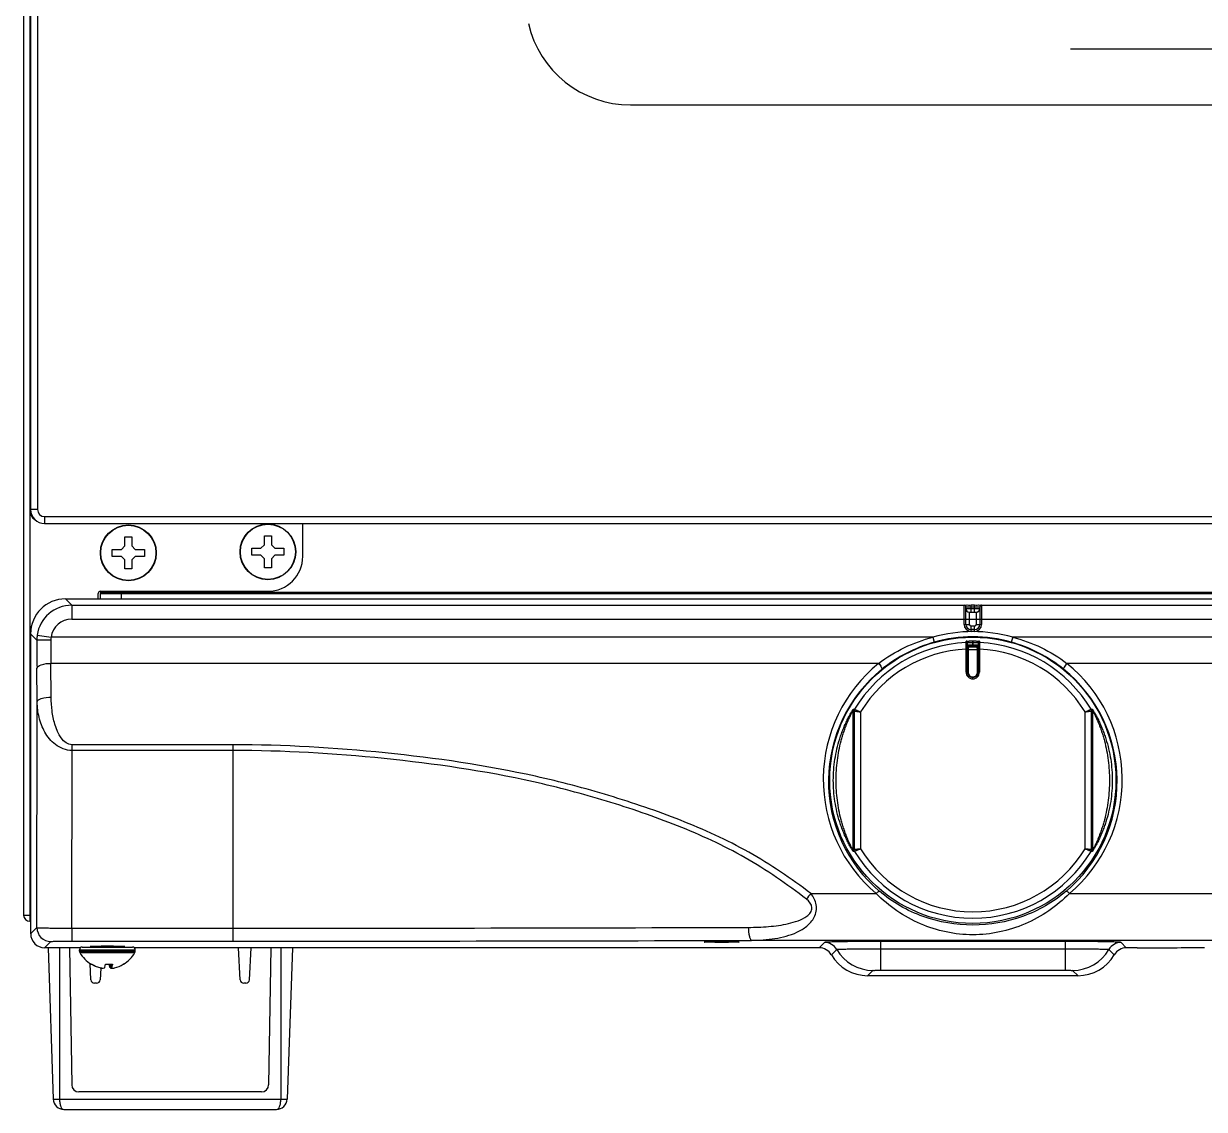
# Model space of a CAD drawing. Header units: millimetres. Extents: x 406 to 4339, y 342 to 2993.
# Drawn here: x 2695 to 2864.2, y 1546.8 to 1702.4 of the extents above; entities that cross this region are included whole.
import ezdxf

# ---------------------------------------------------------------- set-up
doc = ezdxf.new("R2010")
doc.units = ezdxf.units.MM
doc.header["$LTSCALE"] = 256.666667
doc.layers.get('0').update_dxf_attribs({"linetype": 'CONTINUOUS'})
for name, color, linetype in [('02___PRT_ALL_AXES', 7, 'CONTINUOUS'), ('ASSI', 7, 'CONTINUOUS'), ('GEOM', 7, 'CONTINUOUS')]:
    doc.layers.add(name, color=color, linetype=linetype)

msp = doc.modelspace()

# ---------------------------------------------------------------- linework, layer by layer
at = {"color": 7, "linetype": 'Continuous'}
for p, q in [((2694.98, 1974.87), (2694.98, 1574.67)), ((2695.98, 1972.77), (2695.98, 1632.77)), ((2781.93, 1690.77), (3208.02, 1690.77)), ((2696, 1632.25), (2696, 1632.48)), ((2697.98, 1630.77), (3291.98, 1630.77)), ((2734.98, 1626.07), (2734.98, 1630.77)), ((2708.98, 1627.07), (2709.48, 1627.57)), ((2709.48, 1627.57), (2709.48, 1628.87)), ((2709.48, 1628.87), (2710.48, 1628.87)), ((2710.48, 1628.87), (2710.48, 1627.57)), ((2710.48, 1627.57), (2710.98, 1627.07)), ((2728.98, 1627.22), (2729.48, 1627.72)), ((2729.48, 1627.72), (2729.48, 1629.02)), ((2729.48, 1629.02), (2730.48, 1629.02)), ((2730.48, 1629.02), (2730.48, 1627.72)), ((2730.48, 1627.72), (2730.98, 1627.22)), ((2707.68, 1626.07), (2707.68, 1627.07)), ((2707.68, 1627.07), (2708.98, 1627.07)), ((2708.98, 1626.07), (2707.68, 1626.07)), ((2709.48, 1625.57), (2708.98, 1626.07)), ((2710.98, 1626.07), (2710.48, 1625.57)), ((2710.98, 1627.07), (2712.28, 1627.07)), ((2712.28, 1626.07), (2710.98, 1626.07)), ((2712.28, 1627.07), (2712.28, 1626.07)), ((2727.68, 1626.22), (2727.68, 1627.22)), ((2727.68, 1627.22), (2728.98, 1627.22)), ((2728.98, 1626.22), (2727.68, 1626.22)), ((2729.48, 1625.72), (2728.98, 1626.22)), ((2730.98, 1626.22), (2730.48, 1625.72)), ((2730.98, 1627.22), (2732.28, 1627.22)), ((2732.28, 1626.22), (2730.98, 1626.22)), ((2732.28, 1627.22), (2732.28, 1626.22)), ((2709.48, 1624.27), (2709.48, 1625.57)), ((2710.48, 1624.27), (2709.48, 1624.27)), ((2710.48, 1625.57), (2710.48, 1624.27)), ((2729.48, 1624.42), (2729.48, 1625.72)), ((2730.48, 1624.42), (2729.48, 1624.42)), ((2730.48, 1625.72), (2730.48, 1624.42)), ((2705.68, 1619.97), (2705.68, 1620.77)), ((2705.98, 1621.07), (2705.98, 1620.77)), ((2705.98, 1621.07), (2729.98, 1621.07)), ((2705.98, 1619.97), (2705.98, 1620.77)), ((2705.98, 1620.77), (3283.98, 1620.77)), ((2700.97, 1619.97), (3288.98, 1619.97)), ((2695.98, 1614.97), (2695.98, 1571.97)), ((2830.23, 1609.43), (2830.23, 1613.71)), ((2831.73, 1613.71), (2831.73, 1609.45)), ((2830.23, 1609.33), (2830.23, 1609.45)), ((2830.29, 1609.15), (2830.23, 1609.33)), ((2830.38, 1608.99), (2830.29, 1609.15)), ((2830.51, 1608.86), (2830.38, 1608.99)), ((2831.57, 1609), (2831.44, 1608.87)), ((2831.67, 1609.16), (2831.57, 1609)), ((2831.72, 1609.34), (2831.67, 1609.16)), ((2831.73, 1609.45), (2831.72, 1609.34)), ((2830.68, 1608.77), (2830.51, 1608.86)), ((2830.85, 1608.72), (2830.68, 1608.77)), ((2830.97, 1608.71), (2830.85, 1608.72)), ((2830.99, 1608.71), (2830.97, 1608.71)), ((2831.1, 1608.72), (2830.99, 1608.71)), ((2831.28, 1608.77), (2831.1, 1608.72)), ((2831.44, 1608.87), (2831.28, 1608.77)), ((2694.98, 1574.67), (2695.88, 1574.67)), ((2695.88, 1574.67), (2695.98, 1574.67)), ((2695.88, 1574.57), (2695.88, 1573.77)), ((2695.88, 1574.57), (2695.98, 1574.57)), ((2695.88, 1573.77), (2695.98, 1573.77)), ((2698.47, 1569.97), (2699.23, 1548.27)), ((2701.53, 1569.97), (2701.87, 1550.31)), ((2726.01, 1565.4), (2725.77, 1569.97)), ((2727.32, 1565.4), (2727.56, 1569.97)), ((2730.42, 1569.97), (2730.08, 1550.31)), ((2733.48, 1569.97), (2732.72, 1548.27)), ((2704.63, 1565.4), (2704.51, 1567.71)), ((2705.93, 1567.08), (2705.93, 1567.11)), ((2706.03, 1567.07), (2705.94, 1565.4)), ((2707.37, 1567.08), (2707.37, 1567.6)), ((2707.57, 1567.08), (2707.57, 1567.62)), ((2705.44, 1564.92), (2705.13, 1564.92)), ((2726.82, 1564.92), (2726.51, 1564.92)), ((2729.07, 1549.33), (2702.88, 1549.33)), ((2700.74, 1546.81), (2731.21, 1546.81))]:
    msp.add_line(p, q, dxfattribs=at)
at = {"color": 9, "linetype": 'Continuous'}
for p, q in [((2695.88, 1974.77), (2695.88, 1574.67)), ((2696.98, 1972.77), (2696.98, 1632.77)), ((2696.98, 1632.77), (2695.98, 1632.77)), ((2697.98, 1631.77), (2697.98, 1630.77)), ((2697.98, 1631.77), (3291.98, 1631.77)), ((3283.98, 1620.87), (2705.98, 1620.87)), ((2708.98, 1619.97), (2708.98, 1620.77)), ((2701.87, 1619.07), (2700.97, 1619.97)), ((2701.87, 1619.07), (2701.87, 1617.07)), ((2696.87, 1614.07), (2695.98, 1614.97)), ((2696.92, 1614.77), (2698.9, 1614.49)), ((2830.02, 1613.71), (2830.02, 1613.91)), ((2830.02, 1612.79), (2830.02, 1613.71)), ((2830.02, 1609.46), (2830.02, 1612.79)), ((2830.33, 1613.24), (2830.33, 1613.04)), ((2830.33, 1613.04), (2830.33, 1612.66)), ((2830.33, 1612.66), (2830.33, 1609.42)), ((2830.97, 1613.26), (2830.97, 1613.95)), ((2830.97, 1613.75), (2830.99, 1613.75)), ((2830.99, 1613.36), (2830.97, 1613.36)), ((2830.99, 1613.26), (2830.97, 1613.26)), ((2830.99, 1613.95), (2830.99, 1613.36)), ((2830.99, 1613.36), (2830.99, 1613.26)), ((2831.62, 1613.04), (2831.62, 1613.24)), ((2831.63, 1612.66), (2831.62, 1613.04)), ((2831.63, 1609.42), (2831.63, 1612.66)), ((2831.93, 1613.91), (2831.93, 1613.71)), ((2831.93, 1613.71), (2831.93, 1612.79)), ((2831.93, 1612.79), (2831.93, 1609.46)), ((2698.92, 1605.89), (2698.89, 1610.73)), ((2696.92, 1605.2), (2696.89, 1610.05)), ((2830.97, 1608.71), (2830.97, 1608.78)), ((2830.97, 1608.78), (2830.99, 1608.78)), ((2830.97, 1608.52), (2830.97, 1608.71)), ((2830.99, 1608.71), (2830.99, 1608.78)), ((2830.99, 1608.52), (2830.99, 1608.71)), ((2696.88, 1572.87), (2696.92, 1605.2)), ((2813.8, 1603.93), (2813.8, 1584)), ((2813.8, 1603.93), (2813.96, 1603.89)), ((2813.87, 1604.19), (2814.03, 1604.14)), ((2847.92, 1604.14), (2848.08, 1604.19)), ((2847.99, 1603.89), (2848.15, 1603.93)), ((2848.15, 1603.93), (2848.15, 1584)), ((2701.91, 1598.25), (2701.91, 1599.07)), ((2724.98, 1599.07), (2701.91, 1599.07)), ((2724.98, 1570.92), (2724.98, 1599.07)), ((2701.88, 1572.78), (2701.91, 1598.25)), ((2724.98, 1598.25), (2701.91, 1598.25)), ((2813.96, 1584.05), (2813.8, 1584)), ((2814.03, 1583.79), (2813.87, 1583.75)), ((2848.08, 1583.75), (2847.92, 1583.79)), ((2848.15, 1584), (2847.99, 1584.05)), ((2695.98, 1571.97), (2696.88, 1572.87)), ((2701.88, 1572.78), (2701.88, 1570.92)), ((2701.88, 1572.78), (2724.98, 1572.78)), ((2697.97, 1569.97), (2698.88, 1570.87)), ((2701.88, 1570.92), (2724.98, 1570.92)), ((2799.29, 1571.04), (3190.66, 1571.04)), ((2700.13, 1569.97), (2700.13, 1548.27)), ((2731.82, 1569.97), (2731.82, 1548.27)), ((2699.23, 1548.27), (2732.72, 1548.27))]:
    msp.add_line(p, q, dxfattribs=at)
at = {"color": 2, "linetype": 'Continuous'}
msp.add_line((2844.98, 1698.81), (3144.98, 1698.81), dxfattribs=at)
at = {"color": 7, "linetype": 'Continuous'}
for centre, radius, start, end in [((2781.93, 1705.77), 15, 192.8846, 270), ((2697.98, 1632.77), 2, 180, 270), ((2697, 1632.27), 1, 181, 241.8326), ((2729.98, 1626.07), 5, 270, 360), ((2705.98, 1620.77), 0.3, 90, 180), ((2695.88, 1574.67), 0.9, 180, 270), ((2695.88, 1574.67), 0.1, 180, 270), ((2704.69, 1567.64), 0.0391, 270.0076, 276.3508), ((2706.15, 1568.64), 1.58, 261.8472, 272.487), ((2706.31, 1569.45), 2.38, 263.3514, 267.9499), ((2706.3, 1569.44), 2.37, 267.9906, 276.654), ((2700.03, 1568.74), 6.77, 350.3434, 350.6036), ((2707.21, 1571.35), 3.75, 262.3622, 266.4096), ((2706.74, 1571.34), 3.74, 269.5363, 273.5881), ((2707.21, 1571.34), 3.74, 266.4119, 270.5426), ((2707.21, 1571.34), 3.74, 270.5472, 275.6148), ((2707.65, 1569.45), 2.39, 263.3541, 267.1302), ((2707.65, 1569.42), 2.35, 267.1383, 269.0482), ((2707.21, 1571.35), 3.75, 275.6139, 277.6372), ((2707.8, 1568.66), 1.59, 261.8544, 267.4463), ((2707.65, 1569.41), 2.35, 269.0502, 272.0381), ((2707.8, 1568.64), 1.58, 267.513, 278.1528), ((2706.83, 1571.66), 4.73, 300.8922, 301.6666), ((2709.26, 1567.64), 0.0391, 263.6492, 269.9924), ((2705.13, 1565.42), 0.503, 183, 270), ((2705.44, 1565.42), 0.503, 270, 357), ((2726.51, 1565.42), 0.503, 183, 270), ((2726.82, 1565.42), 0.503, 270, 357), ((2702.88, 1550.33), 1.01, 181, 270), ((2729.07, 1550.33), 1.01, 270, 359), ((2700.74, 1548.32), 1.51, 182, 270), ((2731.21, 1548.32), 1.51, 270, 358)]:
    msp.add_arc(centre, radius, start, end, dxfattribs=at)
at = {"color": 9, "linetype": 'Continuous'}
for centre, radius, start, end in [((2697.98, 1632.77), 1, 180, 270), ((2701.87, 1614.07), 5, 90.0062, 171.8976), ((2701.87, 1614.07), 3, 89.9971, 171.9048), ((2701.87, 1614.07), 4.99, 171.9022, 180.009), ((3385.66, 1614.38), 688.78, 180.02581, 180.36051), ((2701.02, 1614.14), 2.15, 170.4549, 180.0245), ((3191.9, 1614.4), 493.02, 180.0304, 180.4261), ((2830.98, 1593.97), 19.77, 92.7827, 149.0185), ((2830.98, 1593.97), 18.84, 92.892, 148.5983), ((2830.03, 1613.71), 0.2, 0.0047, 92.7584), ((2830.03, 1613.51), 0.2, 0.0047, 92.7863), ((2830.33, 1613.34), 0.1, 179.9861, 272.0807), ((2830.33, 1613.14), 0.1, 179.9861, 272.0807), ((2830.98, 1595.06), 17.99, 87.9406, 92.0594), ((2830.98, 1595.08), 17.59, 87.882, 92.118), ((2830.98, 1593.97), 19.98, 89.971, 90.029), ((2831.63, 1613.34), 0.1, 267.9193, 0.0139), ((2831.63, 1613.14), 0.1, 267.9193, 0.0139), ((2831.93, 1613.71), 0.2, 87.2416, 179.9953), ((2831.93, 1613.51), 0.2, 87.2137, 179.9944), ((2830.98, 1593.97), 19.77, 30.9815, 87.2173), ((2830.98, 1593.97), 18.84, 31.4017, 87.108), ((2830.96, 1609.46), 0.94, 180.068, 270.071), ((2830.96, 1609.42), 0.64, 180.037, 270.0364), ((2830.99, 1609.46), 0.94, 269.929, 359.932), ((2830.99, 1609.42), 0.64, 269.9636, 359.963), ((2830.98, 1593.97), 14.56, 89.9606, 90.0394), ((2830.98, 1593.97), 19.77, 210.9815, 329.0185), ((2830.98, 1593.97), 18.84, 211.4017, 328.5983), ((2814.63, 1571.88), 9.02, 139.3772, 145.9582), ((2698.88, 1572.87), 2, 180.0275, 269.9725), ((2726.45, 23717.69), 22144.91, 269.996192, 270.187222), ((2726.41, 24032.73), 22461.81, 269.99634, 270.185895)]:
    msp.add_arc(centre, radius, start, end, dxfattribs=at)
at = {"color": 7, "linetype": 'Continuous'}
for centre, major_axis, ratio, start_param, end_param in [((2700.98, 1614.97), (3.54, -3.54), 0.999695, 2.356347, 3.926839), ((2697.98, 1571.97), (1.41, 1.41), 0.999695, 2.356347, 3.926839), ((2854.52, 1570.23), (15, 0), 0.017455, -1.570796, -0.872665)]:
    msp.add_ellipse(centre, major_axis=major_axis, ratio=ratio, start_param=start_param, end_param=end_param, dxfattribs=at)
at = {"color": 9, "linetype": 'Continuous'}
for points, knots in [([(2696.04, 1632.25), (2696.03, 1632.25), (2696.02, 1632.25), (2696, 1632.25), (2696, 1632.25)], [0, 0, 0, 0, 0.746542, 1, 1, 1, 1]), ([(2696.87, 1614.07), (2696.88, 1614.08), (2696.95, 1614.08), (2697.05, 1614.1), (2697.24, 1614.11), (2697.6, 1614.12), (2698.15, 1614.13), (2698.62, 1614.13), (2698.87, 1614.13)], [0, 0, 0, 0, 0.023011, 0.082129, 0.175589, 0.299993, 0.621816, 1, 1, 1, 1]), ([(2830.02, 1613.91), (2830.02, 1613.91), (2830.02, 1613.91), (2830.04, 1613.92), (2830.06, 1613.92), (2830.11, 1613.92), (2830.19, 1613.93), (2830.3, 1613.93), (2830.45, 1613.94), (2830.67, 1613.95), (2830.84, 1613.95), (2830.97, 1613.95)], [0, 0, 0, 0, 0.005227, 0.019934, 0.044116, 0.077542, 0.170666, 0.29552, 0.447117, 0.619537, 1, 1, 1, 1]), ([(2830.02, 1612.79), (2830.05, 1612.79), (2830.1, 1612.79), (2830.16, 1612.79), (2830.2, 1612.78), (2830.23, 1612.78), (2830.23, 1612.77)], [0, 0, 0, 0, 0.379695, 0.702264, 0.919027, 1, 1, 1, 1]), ([(2830.23, 1613.71), (2830.23, 1613.72), (2830.25, 1613.71), (2830.29, 1613.72), (2830.36, 1613.72), (2830.45, 1613.73), (2830.56, 1613.74), (2830.73, 1613.74), (2830.87, 1613.75), (2830.97, 1613.75)], [0, 0, 0, 0, 0.019711, 0.076883, 0.169451, 0.293852, 0.445302, 0.61799, 1, 1, 1, 1]), ([(2830.97, 1613.36), (2830.87, 1613.36), (2830.73, 1613.36), (2830.56, 1613.36), (2830.45, 1613.35), (2830.36, 1613.35), (2830.29, 1613.35), (2830.25, 1613.34), (2830.23, 1613.34), (2830.23, 1613.34)], [0, 0, 0, 0, 0.382242, 0.555005, 0.706485, 0.83086, 0.923344, 0.980401, 1, 1, 1, 1]), ([(2830.23, 1612.66), (2830.23, 1612.66), (2830.24, 1612.66), (2830.26, 1612.66), (2830.29, 1612.66), (2830.31, 1612.66), (2830.33, 1612.66)], [0, 0, 0, 0, 0.07845, 0.29488, 0.619028, 1, 1, 1, 1]), ([(2830.97, 1613.26), (2830.88, 1613.26), (2830.77, 1613.26), (2830.62, 1613.25), (2830.52, 1613.25), (2830.44, 1613.25), (2830.38, 1613.25), (2830.35, 1613.24), (2830.33, 1613.24), (2830.33, 1613.24)], [0, 0, 0, 0, 0.383109, 0.556017, 0.707406, 0.831516, 0.923677, 0.980483, 1, 1, 1, 1]), ([(2830.99, 1613.95), (2831.11, 1613.95), (2831.28, 1613.95), (2831.5, 1613.94), (2831.65, 1613.93), (2831.76, 1613.93), (2831.84, 1613.92), (2831.89, 1613.92), (2831.91, 1613.92), (2831.93, 1613.91), (2831.93, 1613.91), (2831.93, 1613.91)], [0, 0, 0, 0, 0.38046, 0.55288, 0.704478, 0.829333, 0.922458, 0.955884, 0.980066, 0.994773, 1, 1, 1, 1]), ([(2830.99, 1613.75), (2831.08, 1613.75), (2831.22, 1613.74), (2831.39, 1613.74), (2831.5, 1613.73), (2831.59, 1613.72), (2831.66, 1613.72), (2831.7, 1613.71), (2831.73, 1613.72), (2831.73, 1613.71)], [0, 0, 0, 0, 0.382008, 0.554695, 0.706146, 0.830548, 0.923116, 0.980289, 1, 1, 1, 1]), ([(2831.73, 1613.34), (2831.73, 1613.34), (2831.7, 1613.34), (2831.66, 1613.35), (2831.59, 1613.35), (2831.5, 1613.35), (2831.39, 1613.36), (2831.22, 1613.36), (2831.08, 1613.36), (2830.99, 1613.36)], [0, 0, 0, 0, 0.019598, 0.076653, 0.169133, 0.293505, 0.444985, 0.617752, 1, 1, 1, 1]), ([(2831.62, 1613.24), (2831.62, 1613.24), (2831.6, 1613.24), (2831.57, 1613.25), (2831.51, 1613.25), (2831.43, 1613.25), (2831.33, 1613.25), (2831.18, 1613.26), (2831.07, 1613.26), (2830.99, 1613.26)], [0, 0, 0, 0, 0.019516, 0.076319, 0.168477, 0.292584, 0.443973, 0.616885, 1, 1, 1, 1]), ([(2831.73, 1612.66), (2831.73, 1612.66), (2831.71, 1612.66), (2831.69, 1612.66), (2831.66, 1612.66), (2831.64, 1612.66), (2831.63, 1612.66)], [0, 0, 0, 0, 0.07845, 0.29488, 0.619028, 1, 1, 1, 1]), ([(2831.93, 1612.79), (2831.9, 1612.79), (2831.85, 1612.79), (2831.79, 1612.79), (2831.76, 1612.78), (2831.73, 1612.78), (2831.73, 1612.77)], [0, 0, 0, 0, 0.379699, 0.70227, 0.919032, 1, 1, 1, 1]), ([(2696.89, 1610.05), (2696.9, 1610.3), (2697.77, 1610.68), (2698.41, 1610.73), (2698.89, 1610.73)], [0, 0, 0, 0, 0.350861, 1, 1, 1, 1]), ([(2830.02, 1609.46), (2830.05, 1609.46), (2830.1, 1609.46), (2830.16, 1609.46), (2830.19, 1609.45), (2830.23, 1609.45), (2830.23, 1609.45)], [0, 0, 0, 0, 0.380286, 0.70329, 0.920098, 1, 1, 1, 1]), ([(2830.23, 1609.43), (2830.23, 1609.42), (2830.27, 1609.43), (2830.3, 1609.42), (2830.33, 1609.42)], [0, 0, 0, 0, 0.31488, 1, 1, 1, 1]), ([(2831.72, 1609.43), (2831.72, 1609.42), (2831.68, 1609.43), (2831.65, 1609.42), (2831.63, 1609.42)], [0, 0, 0, 0, 0.3138, 1, 1, 1, 1]), ([(2831.93, 1609.46), (2831.9, 1609.46), (2831.85, 1609.46), (2831.79, 1609.46), (2831.76, 1609.45), (2831.73, 1609.45), (2831.73, 1609.45)], [0, 0, 0, 0, 0.380286, 0.70329, 0.920098, 1, 1, 1, 1]), ([(2696.92, 1605.2), (2696.93, 1605.46), (2697.8, 1605.84), (2698.44, 1605.89), (2698.92, 1605.89)], [0, 0, 0, 0, 0.350861, 1, 1, 1, 1]), ([(2701.91, 1599.07), (2700.64, 1599.07), (2699.48, 1601.51), (2699.02, 1603.89), (2698.92, 1605.23), (2698.92, 1605.89)], [0, 0, 0, 0, 0.491439, 0.745965, 1, 1, 1, 1]), ([(2701.91, 1598.25), (2701.07, 1598.25), (2699.43, 1598.9), (2697.92, 1600.81), (2697.11, 1602.97), (2696.93, 1604.46), (2696.92, 1605.2)], [0, 0, 0, 0, 0.269438, 0.521123, 0.76254, 1, 1, 1, 1]), ([(2810.99, 1593.97), (2810.99, 1594.47), (2811.03, 1595.48), (2811.2, 1596.99), (2811.49, 1598.47), (2811.82, 1599.68), (2812.14, 1600.63), (2812.4, 1601.32), (2812.68, 1601.98), (2812.93, 1602.51), (2813.13, 1602.91), (2813.28, 1603.19), (2813.42, 1603.45), (2813.55, 1603.69), (2813.65, 1603.86), (2813.73, 1603.98), (2813.77, 1604.05), (2813.81, 1604.1), (2813.84, 1604.15), (2813.86, 1604.17), (2813.86, 1604.19), (2813.87, 1604.19)], [0, 0, 0, 0, 0.1408, 0.281562, 0.422136, 0.562069, 0.631464, 0.700078, 0.767346, 0.832266, 0.863325, 0.893001, 0.920807, 0.94605, 0.967803, 0.977012, 0.984887, 0.991261, 0.99598, 0.99891, 1, 1, 1, 1]), ([(2811.39, 1593.97), (2811.39, 1594.44), (2811.42, 1595.4), (2811.56, 1596.83), (2811.78, 1598.24), (2812.05, 1599.4), (2812.3, 1600.31), (2812.52, 1600.98), (2812.75, 1601.63), (2812.95, 1602.16), (2813.12, 1602.56), (2813.25, 1602.85), (2813.38, 1603.12), (2813.5, 1603.37), (2813.59, 1603.56), (2813.66, 1603.69), (2813.7, 1603.77), (2813.74, 1603.83), (2813.77, 1603.89), (2813.79, 1603.91), (2813.79, 1603.93), (2813.8, 1603.93)], [0, 0, 0, 0, 0.138429, 0.276832, 0.415104, 0.552934, 0.621452, 0.689421, 0.756429, 0.82172, 0.853309, 0.88383, 0.912841, 0.939689, 0.963404, 0.973664, 0.982572, 0.989884, 0.995358, 0.998769, 1, 1, 1, 1]), ([(2813.96, 1603.89), (2813.96, 1603.89), (2813.99, 1603.89), (2814.04, 1603.89), (2814.13, 1603.88), (2814.25, 1603.87), (2814.38, 1603.85), (2814.6, 1603.82), (2814.77, 1603.8), (2814.89, 1603.79)], [0, 0, 0, 0, 0.024017, 0.083498, 0.176621, 0.300111, 0.449647, 0.620019, 1, 1, 1, 1]), ([(2814.03, 1604.14), (2814.03, 1604.14), (2814.06, 1604.13), (2814.11, 1604.11), (2814.19, 1604.08), (2814.29, 1604.04), (2814.42, 1603.98), (2814.62, 1603.9), (2814.78, 1603.83), (2814.89, 1603.79)], [0, 0, 0, 0, 0.02245, 0.081081, 0.173779, 0.297211, 0.447024, 0.61799, 1, 1, 1, 1]), ([(2847.06, 1603.79), (2847.17, 1603.83), (2847.33, 1603.9), (2847.53, 1603.98), (2847.66, 1604.04), (2847.76, 1604.08), (2847.84, 1604.11), (2847.89, 1604.13), (2847.92, 1604.14), (2847.92, 1604.14)], [0, 0, 0, 0, 0.38201, 0.552976, 0.702789, 0.826221, 0.918919, 0.97755, 1, 1, 1, 1]), ([(2847.06, 1603.79), (2847.18, 1603.8), (2847.35, 1603.82), (2847.57, 1603.85), (2847.71, 1603.87), (2847.82, 1603.88), (2847.91, 1603.89), (2847.96, 1603.89), (2847.99, 1603.89), (2847.99, 1603.89)], [0, 0, 0, 0, 0.379981, 0.550353, 0.699889, 0.823379, 0.916502, 0.975983, 1, 1, 1, 1]), ([(2848.08, 1604.19), (2848.09, 1604.19), (2848.09, 1604.17), (2848.11, 1604.15), (2848.14, 1604.1), (2848.18, 1604.05), (2848.22, 1603.98), (2848.3, 1603.86), (2848.4, 1603.69), (2848.53, 1603.45), (2848.67, 1603.19), (2848.82, 1602.91), (2849.02, 1602.51), (2849.27, 1601.98), (2849.55, 1601.32), (2849.81, 1600.63), (2850.13, 1599.68), (2850.46, 1598.47), (2850.75, 1596.99), (2850.92, 1595.48), (2850.96, 1594.47), (2850.96, 1593.97)], [0, 0, 0, 0, 0.001091, 0.00402, 0.00874, 0.015115, 0.022991, 0.0322, 0.053955, 0.0792, 0.107007, 0.136684, 0.167745, 0.232667, 0.299935, 0.368548, 0.437942, 0.577873, 0.718444, 0.859203, 1, 1, 1, 1]), ([(2848.15, 1603.93), (2848.16, 1603.93), (2848.16, 1603.91), (2848.18, 1603.89), (2848.21, 1603.83), (2848.25, 1603.77), (2848.29, 1603.69), (2848.36, 1603.56), (2848.45, 1603.37), (2848.57, 1603.12), (2848.7, 1602.85), (2848.83, 1602.56), (2849, 1602.16), (2849.2, 1601.63), (2849.43, 1600.98), (2849.65, 1600.31), (2849.9, 1599.4), (2850.17, 1598.24), (2850.39, 1596.83), (2850.53, 1595.4), (2850.56, 1594.44), (2850.56, 1593.97)], [0, 0, 0, 0, 0.001231, 0.004642, 0.010118, 0.017431, 0.026339, 0.036601, 0.060317, 0.087166, 0.116181, 0.1467, 0.17829, 0.243582, 0.31059, 0.378559, 0.447076, 0.584904, 0.723173, 0.861573, 1, 1, 1, 1]), ([(2807.78, 1577.75), (2804.94, 1579.9), (2799, 1583.96), (2789.13, 1588.41), (2778.87, 1591.91), (2764.83, 1595.61), (2746.8, 1598.21), (2732.25, 1599.07), (2724.98, 1599.07)], [0, 0, 0, 0, 0.123232, 0.247477, 0.372358, 0.497579, 0.748601, 1, 1, 1, 1]), ([(2807.16, 1576.93), (2804.35, 1579.09), (2798.48, 1583.17), (2788.7, 1587.63), (2778.5, 1591.12), (2764.56, 1594.81), (2746.65, 1597.39), (2732.2, 1598.25), (2724.98, 1598.25)], [0, 0, 0, 0, 0.123268, 0.247521, 0.3724, 0.497615, 0.74862, 1, 1, 1, 1]), ([(2813.87, 1583.75), (2813.86, 1583.75), (2813.86, 1583.76), (2813.84, 1583.78), (2813.81, 1583.83), (2813.77, 1583.88), (2813.73, 1583.96), (2813.65, 1584.07), (2813.55, 1584.25), (2813.42, 1584.48), (2813.28, 1584.74), (2813.13, 1585.02), (2812.93, 1585.42), (2812.68, 1585.95), (2812.4, 1586.62), (2812.14, 1587.31), (2811.82, 1588.25), (2811.49, 1589.46), (2811.2, 1590.95), (2811.03, 1592.45), (2810.99, 1593.46), (2810.99, 1593.97)], [0, 0, 0, 0, 0.001091, 0.00402, 0.00874, 0.015115, 0.022991, 0.0322, 0.053955, 0.0792, 0.107007, 0.136684, 0.167745, 0.232667, 0.299935, 0.368548, 0.437942, 0.577873, 0.718444, 0.859203, 1, 1, 1, 1]), ([(2813.8, 1584), (2813.79, 1584), (2813.79, 1584.02), (2813.77, 1584.05), (2813.74, 1584.1), (2813.7, 1584.16), (2813.66, 1584.24), (2813.59, 1584.38), (2813.5, 1584.56), (2813.38, 1584.81), (2813.25, 1585.08), (2813.12, 1585.37), (2812.95, 1585.77), (2812.75, 1586.3), (2812.52, 1586.95), (2812.3, 1587.62), (2812.05, 1588.53), (2811.78, 1589.69), (2811.56, 1591.11), (2811.42, 1592.53), (2811.39, 1593.49), (2811.39, 1593.97)], [0, 0, 0, 0, 0.001231, 0.004642, 0.010118, 0.017431, 0.026339, 0.036601, 0.060317, 0.087166, 0.116181, 0.1467, 0.17829, 0.243582, 0.31059, 0.378559, 0.447076, 0.584904, 0.723173, 0.861573, 1, 1, 1, 1]), ([(2850.96, 1593.97), (2850.96, 1593.46), (2850.92, 1592.45), (2850.75, 1590.95), (2850.46, 1589.46), (2850.13, 1588.25), (2849.81, 1587.31), (2849.55, 1586.62), (2849.27, 1585.95), (2849.02, 1585.42), (2848.82, 1585.02), (2848.67, 1584.74), (2848.53, 1584.48), (2848.4, 1584.25), (2848.3, 1584.07), (2848.22, 1583.96), (2848.18, 1583.88), (2848.14, 1583.83), (2848.11, 1583.78), (2848.09, 1583.76), (2848.09, 1583.75), (2848.08, 1583.75)], [0, 0, 0, 0, 0.1408, 0.281562, 0.422136, 0.562069, 0.631464, 0.700078, 0.767346, 0.832266, 0.863325, 0.893001, 0.920807, 0.94605, 0.967803, 0.977012, 0.984887, 0.991261, 0.99598, 0.99891, 1, 1, 1, 1]), ([(2850.56, 1593.97), (2850.56, 1593.49), (2850.53, 1592.53), (2850.39, 1591.11), (2850.17, 1589.69), (2849.9, 1588.53), (2849.65, 1587.62), (2849.43, 1586.95), (2849.2, 1586.3), (2849, 1585.77), (2848.83, 1585.37), (2848.7, 1585.08), (2848.57, 1584.81), (2848.45, 1584.56), (2848.36, 1584.38), (2848.29, 1584.24), (2848.25, 1584.16), (2848.21, 1584.1), (2848.18, 1584.05), (2848.16, 1584.02), (2848.16, 1584), (2848.15, 1584)], [0, 0, 0, 0, 0.138429, 0.276832, 0.415104, 0.552934, 0.621452, 0.689421, 0.756429, 0.82172, 0.853309, 0.88383, 0.912841, 0.939689, 0.963404, 0.973664, 0.982572, 0.989884, 0.995358, 0.998769, 1, 1, 1, 1]), ([(2814.89, 1584.15), (2814.77, 1584.13), (2814.6, 1584.11), (2814.38, 1584.08), (2814.25, 1584.07), (2814.13, 1584.06), (2814.04, 1584.05), (2813.99, 1584.05), (2813.96, 1584.04), (2813.96, 1584.05)], [0, 0, 0, 0, 0.379981, 0.550353, 0.699889, 0.823379, 0.916502, 0.975983, 1, 1, 1, 1]), ([(2814.89, 1584.15), (2814.78, 1584.1), (2814.62, 1584.03), (2814.42, 1583.95), (2814.29, 1583.89), (2814.19, 1583.85), (2814.11, 1583.82), (2814.06, 1583.8), (2814.03, 1583.79), (2814.03, 1583.79)], [0, 0, 0, 0, 0.38201, 0.552976, 0.702789, 0.826221, 0.918919, 0.97755, 1, 1, 1, 1]), ([(2847.92, 1583.79), (2847.92, 1583.79), (2847.89, 1583.8), (2847.84, 1583.82), (2847.76, 1583.85), (2847.66, 1583.89), (2847.53, 1583.95), (2847.33, 1584.03), (2847.17, 1584.1), (2847.06, 1584.15)], [0, 0, 0, 0, 0.02245, 0.081081, 0.173779, 0.297211, 0.447024, 0.61799, 1, 1, 1, 1]), ([(2847.99, 1584.05), (2847.99, 1584.04), (2847.96, 1584.05), (2847.91, 1584.05), (2847.82, 1584.06), (2847.71, 1584.07), (2847.57, 1584.08), (2847.35, 1584.11), (2847.18, 1584.13), (2847.06, 1584.15)], [0, 0, 0, 0, 0.024017, 0.083498, 0.176621, 0.300111, 0.449647, 0.620019, 1, 1, 1, 1]), ([(2798.81, 1572.9), (2799.78, 1572.9), (2801.23, 1572.95), (2803.15, 1573.16), (2804.56, 1573.42), (2805.94, 1573.81), (2807.04, 1574.33), (2807.76, 1574.97), (2808.12, 1575.96), (2807.54, 1576.63), (2807.16, 1576.93)], [0, 0, 0, 0, 0.251806, 0.376843, 0.501303, 0.625263, 0.748958, 0.811417, 0.874756, 1, 1, 1, 1]), ([(2799.29, 1571.04), (2800.4, 1571.05), (2802.61, 1571.19), (2805.33, 1571.88), (2807.24, 1573.01), (2808.42, 1574.31), (2808.74, 1576.16), (2808.16, 1577.28), (2807.78, 1577.75)], [0, 0, 0, 0, 0.247643, 0.489915, 0.611417, 0.736275, 0.867758, 1, 1, 1, 1]), ([(2696.88, 1572.87), (2696.9, 1572.84), (2697.06, 1572.87), (2697.33, 1572.82), (2697.8, 1572.82), (2698.41, 1572.81), (2699.16, 1572.8), (2700.33, 1572.79), (2701.25, 1572.78), (2701.88, 1572.78)], [0, 0, 0, 0, 0.022378, 0.081288, 0.174663, 0.29904, 0.449789, 0.621236, 1, 1, 1, 1]), ([(2798.81, 1572.9), (2798.82, 1572.46), (2798.88, 1571.86), (2799.05, 1571.25), (2799.21, 1571.04), (2799.29, 1571.04)], [0, 0, 0, 0, 0.668047, 0.884347, 1, 1, 1, 1]), ([(2698.88, 1570.87), (2698.89, 1570.89), (2698.99, 1570.87), (2699.15, 1570.9), (2699.43, 1570.9), (2699.97, 1570.91), (2700.8, 1570.92), (2701.5, 1570.92), (2701.88, 1570.92)], [0, 0, 0, 0, 0.022341, 0.081144, 0.174374, 0.298632, 0.620858, 1, 1, 1, 1]), ([(2700.13, 1548.27), (2700.13, 1548.07), (2700.15, 1547.71), (2700.26, 1547.25), (2700.44, 1546.91), (2700.65, 1546.81), (2700.74, 1546.81)], [0, 0, 0, 0, 0.343638, 0.632384, 0.843751, 1, 1, 1, 1]), ([(2731.21, 1546.81), (2731.3, 1546.81), (2731.51, 1546.91), (2731.69, 1547.25), (2731.8, 1547.71), (2731.82, 1548.07), (2731.82, 1548.27)], [0, 0, 0, 0, 0.156249, 0.367616, 0.656362, 1, 1, 1, 1])]:
    msp.add_open_spline(points, degree=3, knots=knots, dxfattribs=at)
for points in [[(2813.87, 1604.19), (2813.82, 1604.11), (2813.8, 1604.02), (2813.8, 1603.93)], [(2814.03, 1604.14), (2813.98, 1604.07), (2813.96, 1603.97), (2813.96, 1603.89)], [(2814.03, 1604.14), (2813.98, 1604.07), (2813.96, 1603.97), (2813.96, 1603.89)], [(2813.96, 1603.89), (2813.96, 1600.58), (2813.96, 1597.27), (2813.96, 1593.97)], [(2847.92, 1604.14), (2847.97, 1604.07), (2847.99, 1603.97), (2847.99, 1603.89)], [(2847.92, 1604.14), (2847.97, 1604.07), (2847.99, 1603.97), (2847.99, 1603.89)], [(2847.99, 1593.97), (2847.99, 1597.27), (2847.99, 1600.58), (2847.99, 1603.89)], [(2848.08, 1604.19), (2848.13, 1604.11), (2848.15, 1604.02), (2848.15, 1603.93)], [(2814.89, 1603.79), (2814.89, 1600.51), (2814.89, 1597.24), (2814.89, 1593.97)], [(2847.06, 1593.97), (2847.06, 1597.24), (2847.06, 1600.51), (2847.06, 1603.79)], [(2813.96, 1593.97), (2813.96, 1590.66), (2813.96, 1587.35), (2813.96, 1584.05)], [(2814.89, 1593.97), (2814.89, 1590.69), (2814.89, 1587.42), (2814.89, 1584.15)], [(2847.06, 1584.15), (2847.06, 1587.42), (2847.06, 1590.69), (2847.06, 1593.97)], [(2847.99, 1584.05), (2847.99, 1587.35), (2847.99, 1590.66), (2847.99, 1593.97)], [(2813.87, 1583.75), (2813.82, 1583.82), (2813.8, 1583.92), (2813.8, 1584)], [(2814.03, 1583.79), (2813.98, 1583.87), (2813.96, 1583.96), (2813.96, 1584.05)], [(2814.03, 1583.79), (2813.98, 1583.87), (2813.96, 1583.96), (2813.96, 1584.05)], [(2847.92, 1583.79), (2847.97, 1583.87), (2847.99, 1583.96), (2847.99, 1584.05)], [(2847.92, 1583.79), (2847.97, 1583.87), (2847.99, 1583.96), (2847.99, 1584.05)], [(2848.08, 1583.75), (2848.13, 1583.82), (2848.15, 1583.92), (2848.15, 1584)]]:
    msp.add_open_spline(points, degree=3, dxfattribs=at)
at = {"color": 7, "linetype": 'Continuous'}
for points in [[(2704.66, 1567.61), (2704.67, 1567.6), (2704.68, 1567.6), (2704.69, 1567.6)], [(2705.93, 1567.08), (2705.5, 1567.19), (2705.07, 1567.37), (2704.69, 1567.6)], [(2704.74, 1567.63), (2705.14, 1567.39), (2705.58, 1567.2), (2706.03, 1567.08)], [(2708.02, 1567.08), (2708.45, 1567.19), (2708.88, 1567.37), (2709.26, 1567.6)], [(2709.29, 1567.61), (2709.28, 1567.6), (2709.27, 1567.6), (2709.26, 1567.6)], [(2709.31, 1567.63), (2709.31, 1567.62), (2709.3, 1567.61), (2709.29, 1567.61)]]:
    msp.add_open_spline(points, degree=3, dxfattribs=at)
for points, knots in [([(2704.69, 1567.6), (2704.7, 1567.6), (2704.72, 1567.61), (2704.73, 1567.63), (2704.74, 1567.63)], [0, 0, 0, 0, 0.692706, 1, 1, 1, 1]), ([(2706.58, 1567.08), (2706.59, 1567.11), (2706.65, 1567.28), (2706.68, 1567.46), (2706.71, 1567.6)], [0, 0, 0, 0, 0.189235, 1, 1, 1, 1]), ([(2707.37, 1567.08), (2707.36, 1567.11), (2707.3, 1567.28), (2707.27, 1567.46), (2707.24, 1567.6)], [0, 0, 0, 0, 0.189235, 1, 1, 1, 1]), ([(2707.71, 1567.63), (2707.7, 1567.58), (2707.66, 1567.39), (2707.62, 1567.2), (2707.57, 1567.08)], [0, 0, 0, 0, 0.311703, 1, 1, 1, 1])]:
    msp.add_open_spline(points, degree=3, knots=knots, dxfattribs=at)
at = {"layer": '02___PRT_ALL_AXES', "color": 7, "linetype": 'Continuous'}
msp.add_ellipse((2706.98, 1570.14), major_axis=(2.5, 0), ratio=0.017455, start_param=5.65629, end_param=10.051673, dxfattribs=at)
msp.add_ellipse((2794.98, 1570.79), major_axis=(2.5, 0), ratio=0.017455, dxfattribs=at)
at = {"layer": 'ASSI', "color": 7, "linetype": 'Continuous'}
for p, q in [((2703.38, 1570.08), (2710.57, 1570.08)), ((2702.98, 1569.48), (2702.98, 1569.68)), ((2710.98, 1569.48), (2710.98, 1569.68))]:
    msp.add_line(p, q, dxfattribs=at)
at = {"layer": 'ASSI', "color": 9, "linetype": 'Continuous'}
for p, q in [((2702.98, 1569.68), (2710.98, 1569.68)), ((2702.98, 1569.48), (2710.98, 1569.48)), ((2703.03, 1569.28), (2710.92, 1569.28))]:
    msp.add_line(p, q, dxfattribs=at)
at = {"layer": 'ASSI', "color": 7, "linetype": 'Continuous'}
for centre in [(2709.98, 1626.57), (2729.98, 1626.72)]:
    msp.add_circle(centre, 4, dxfattribs=at)
at = {"layer": 'ASSI', "color": 9, "linetype": 'Continuous'}
for centre in [(2709.98, 1626.57), (2729.98, 1626.72)]:
    msp.add_circle(centre, 3.95, dxfattribs=at)
at = {"layer": 'ASSI', "color": 7, "linetype": 'Continuous'}
for centre, radius, start, end in [((2703.38, 1569.68), 0.4, 90, 180), ((2710.58, 1569.68), 0.4, 0, 90), ((2703.38, 1569.48), 0.4, 180, 210.3012), ((2707.17, 1571.7), 4.8, 210.3012, 238.4394), ((2706.78, 1571.7), 4.8, 301.5606, 329.6988), ((2710.58, 1569.48), 0.4, 329.6988, 360)]:
    msp.add_arc(centre, radius, start, end, dxfattribs=at)
at = {"layer": 'GEOM', "color": 9, "linetype": 'Continuous'}
for p, q in [((2829.73, 1616.32), (2829.73, 1619.08)), ((2830.73, 1618.09), (2830.73, 1619.1)), ((2830.73, 1619.1), (2831.23, 1619.1)), ((2831.23, 1618.09), (2831.23, 1619.1)), ((2832.23, 1619.08), (2832.23, 1616.32)), ((2701.87, 1619.07), (2829.73, 1619.07)), ((2830.48, 1616.32), (2830.48, 1618.08)), ((2830.48, 1618.07), (2831.48, 1618.07)), ((2830.73, 1618.85), (2831.23, 1618.85)), ((2830.73, 1618.59), (2831.23, 1618.59)), ((2831.48, 1618.08), (2831.48, 1616.32)), ((2832.23, 1619.07), (2924.73, 1619.07)), ((2701.87, 1617.07), (3288.08, 1617.07)), ((2829.73, 1616.32), (2830.48, 1616.32)), ((2830.73, 1615.32), (2830.73, 1616.07)), ((2831.23, 1616.07), (2830.73, 1616.07)), ((2831.23, 1615.32), (2831.23, 1616.07)), ((2831.48, 1616.32), (2832.23, 1616.32)), ((2825.26, 1614.49), (2698.9, 1614.49)), ((2825.26, 1614.49), (2825.46, 1613.77)), ((2831.23, 1615.32), (2830.73, 1615.32)), ((2836.69, 1614.49), (2836.49, 1613.77)), ((2920.26, 1614.49), (2836.69, 1614.49)), ((2817.48, 1610.73), (2698.89, 1610.73)), ((2912.48, 1610.73), (2844.47, 1610.73)), ((2807.78, 1577.75), (2817.12, 1577.75)), ((2844.83, 1577.75), (2912.12, 1577.75)), ((2809.74, 1570.73), (2808.98, 1569.97)), ((2817.74, 1570.87), (2817.74, 1569.84)), ((2844.21, 1570.87), (2817.74, 1570.87)), ((2844.21, 1570.87), (2844.21, 1569.84)), ((2852.97, 1569.97), (2852.21, 1570.73)), ((2810.71, 1568.97), (2811.48, 1569.73)), ((2817.74, 1569.84), (2817.74, 1566.75)), ((2817.74, 1569.84), (2844.21, 1569.84)), ((2844.21, 1569.84), (2844.21, 1566.75)), ((2850.47, 1569.73), (2851.24, 1568.97)), ((2815.9, 1565.97), (2816.67, 1566.73)), ((2817.74, 1566.75), (2844.21, 1566.75)), ((2845.28, 1566.73), (2846.05, 1565.97))]:
    msp.add_line(p, q, dxfattribs=at)
at = {"layer": 'GEOM', "color": 7, "linetype": 'Continuous'}
for p, q in [((2829.98, 1616.32), (2829.98, 1618.83)), ((2831.98, 1618.83), (2831.98, 1616.32)), ((2831.23, 1615.57), (2830.73, 1615.57)), ((2703.1, 1569.97), (2697.97, 1569.97)), ((2808.98, 1569.97), (2710.85, 1569.97)), ((2854.52, 1569.97), (2852.97, 1569.97)), ((2846.05, 1565.97), (2815.9, 1565.97))]:
    msp.add_line(p, q, dxfattribs=at)
at = {"layer": 'GEOM', "color": 9, "linetype": 'Continuous'}
msp.add_circle((2830.98, 1593.97), 20.51, dxfattribs=at)
at = {"layer": 'GEOM', "color": 7, "linetype": 'Continuous'}
for centre, radius, start, end in [((2830.47, 1618.58), 0.5, 179.9866, 270.0221), ((2831.48, 1618.58), 0.5, 269.9779, 0.0134), ((2830.73, 1616.32), 0.75, 180, 270), ((2831.23, 1616.32), 0.75, 270, 360), ((2704.78, 1570.68), 0.6, 270, 300.2579), ((2709.18, 1570.68), 0.6, 239.7421, 270)]:
    msp.add_arc(centre, radius, start, end, dxfattribs=at)
at = {"layer": 'GEOM', "color": 9, "linetype": 'Continuous'}
for centre, radius, start, end in [((2830.48, 1618.57), 0.5, 180.0044, 270.0044), ((2830.73, 1616.32), 1, 180, 270), ((2830.73, 1616.32), 0.25, 180, 270), ((2831.23, 1616.32), 1, 270, 360), ((2831.23, 1616.32), 0.25, 270, 360), ((2830.98, 1593.97), 21.31, 74.4355, 105.5645), ((2830.98, 1593.97), 20.56, 74.4355, 105.5645), ((2831.06, 1593.74), 20.79, 105.6161, 129.0456), ((2830.92, 1593.8), 20.73, 50.918, 74.4203), ((2830.98, 1594.09), 21.43, 129.0324, 229.6918), ((2830.97, 1594.09), 21.43, 310.3082, 50.9676), ((2830.98, 1593.83), 20.68, 129.024, 229.6833), ((2830.97, 1593.83), 20.68, 310.3167, 50.976), ((2809.74, 1568.73), 2, 29.9943, 89.9794), ((2852.21, 1568.73), 2, 90.0206, 150.0057), ((2816.67, 1572.73), 6, 209.995, 269.9791), ((2845.28, 1572.73), 6, 270.0203, 330.0055)]:
    msp.add_arc(centre, radius, start, end, dxfattribs=at)
at = {"layer": 'GEOM', "color": 7, "linetype": 'Continuous'}
for centre, major_axis, start_param, end_param in [((2808.97, 1567.97), (1.41, 1.41), -0.261952, 0.785246), ((2815.91, 1571.97), (4.24, 4.24), 2.879641, 3.926839), ((2846.04, 1571.97), (4.24, -4.24), -0.785246, 0.261952), ((2852.98, 1567.97), (1.41, -1.41), 2.356347, 3.403544)]:
    msp.add_ellipse(centre, major_axis=major_axis, ratio=0.999695, start_param=start_param, end_param=end_param, dxfattribs=at)
for points, knots in [([(2829.73, 1619.08), (2829.72, 1619.11), (2829.88, 1619.06), (2830.03, 1619.11), (2830.37, 1619.09), (2830.6, 1619.1), (2830.73, 1619.1)], [0, 0, 0, 0, 0.07628, 0.293026, 0.617459, 1, 1, 1, 1]), ([(2829.73, 1619.08), (2829.78, 1619.08), (2829.92, 1619.08), (2829.94, 1618.92), (2829.91, 1618.88)], [0, 0, 0, 0, 0.543091, 1, 1, 1, 1]), ([(2831.23, 1619.1), (2831.35, 1619.1), (2831.58, 1619.09), (2831.92, 1619.11), (2832.07, 1619.06), (2832.23, 1619.11), (2832.23, 1619.08)], [0, 0, 0, 0, 0.382541, 0.706974, 0.92372, 1, 1, 1, 1]), ([(2832.23, 1619.08), (2832.17, 1619.08), (2832.03, 1619.08), (2832.01, 1618.92), (2832.04, 1618.88)], [0, 0, 0, 0, 0.543091, 1, 1, 1, 1])]:
    msp.add_open_spline(points, degree=3, knots=knots, dxfattribs=at)
at = {"layer": 'GEOM', "color": 9, "linetype": 'Continuous'}
for points, knots in [([(2829.73, 1619.07), (2829.78, 1619.07), (2829.92, 1619.06), (2829.94, 1618.91), (2829.91, 1618.87)], [0, 0, 0, 0, 0.543091, 1, 1, 1, 1]), ([(2829.98, 1618.83), (2829.98, 1618.85), (2830.09, 1618.82), (2830.21, 1618.86), (2830.46, 1618.84), (2830.63, 1618.85), (2830.73, 1618.85)], [0, 0, 0, 0, 0.076455, 0.293169, 0.617536, 1, 1, 1, 1]), ([(2829.98, 1618.58), (2829.98, 1618.6), (2830.09, 1618.56), (2830.21, 1618.6), (2830.46, 1618.58), (2830.63, 1618.59), (2830.73, 1618.59)], [0, 0, 0, 0, 0.076279, 0.293703, 0.617617, 1, 1, 1, 1]), ([(2831.23, 1618.85), (2831.32, 1618.85), (2831.49, 1618.84), (2831.74, 1618.86), (2831.86, 1618.82), (2831.98, 1618.85), (2831.98, 1618.83)], [0, 0, 0, 0, 0.382465, 0.706831, 0.923546, 1, 1, 1, 1]), ([(2831.23, 1618.59), (2831.32, 1618.59), (2831.49, 1618.58), (2831.74, 1618.6), (2831.86, 1618.56), (2831.98, 1618.6), (2831.98, 1618.58)], [0, 0, 0, 0, 0.383625, 0.707289, 0.923852, 1, 1, 1, 1]), ([(2832.23, 1619.07), (2832.17, 1619.07), (2832.03, 1619.06), (2832.01, 1618.91), (2832.04, 1618.87)], [0, 0, 0, 0, 0.543091, 1, 1, 1, 1]), ([(2817.48, 1610.73), (2817.63, 1610.57), (2817.81, 1610.32), (2817.95, 1610.05), (2817.98, 1609.92), (2817.96, 1609.89)], [0, 0, 0, 0, 0.658682, 0.888039, 1, 1, 1, 1]), ([(2844.47, 1610.73), (2844.32, 1610.57), (2844.14, 1610.32), (2844, 1610.05), (2843.97, 1609.92), (2843.99, 1609.89)], [0, 0, 0, 0, 0.658682, 0.888039, 1, 1, 1, 1]), ([(2817.12, 1577.75), (2817.21, 1577.84), (2817.33, 1577.95), (2817.55, 1578.1), (2817.6, 1578.07)], [0, 0, 0, 0, 0.67954, 1, 1, 1, 1]), ([(2844.83, 1577.75), (2843.01, 1575.93), (2838.69, 1572.92), (2830.98, 1571.3), (2823.26, 1572.92), (2818.94, 1575.93), (2817.12, 1577.75)], [0, 0, 0, 0, 0.25138, 0.499992, 0.748618, 1, 1, 1, 1]), ([(2844.35, 1578.07), (2842.51, 1576.5), (2838.23, 1574.04), (2830.98, 1572.81), (2823.73, 1574.04), (2819.44, 1576.5), (2817.6, 1578.07)], [0, 0, 0, 0, 0.250817, 0.499994, 0.749181, 1, 1, 1, 1]), ([(2844.83, 1577.75), (2844.74, 1577.84), (2844.62, 1577.95), (2844.4, 1578.1), (2844.35, 1578.07)], [0, 0, 0, 0, 0.679539, 1, 1, 1, 1]), ([(2817.74, 1570.87), (2816.73, 1570.87), (2815.27, 1570.87), (2813.4, 1570.85), (2812.2, 1570.84), (2811.23, 1570.81), (2810.47, 1570.81), (2810.04, 1570.74), (2809.79, 1570.78), (2809.74, 1570.73)], [0, 0, 0, 0, 0.378563, 0.549995, 0.700759, 0.825194, 0.918634, 0.977601, 1, 1, 1, 1]), ([(2852.21, 1570.73), (2852.16, 1570.78), (2851.91, 1570.74), (2851.48, 1570.81), (2850.72, 1570.81), (2849.75, 1570.84), (2848.55, 1570.85), (2846.69, 1570.87), (2845.22, 1570.87), (2844.21, 1570.87)], [0, 0, 0, 0, 0.022399, 0.081366, 0.174806, 0.299241, 0.450005, 0.621437, 1, 1, 1, 1]), ([(2811.48, 1569.73), (2811.51, 1569.77), (2811.71, 1569.74), (2812.05, 1569.79), (2812.64, 1569.79), (2813.4, 1569.81), (2814.34, 1569.82), (2815.8, 1569.84), (2816.95, 1569.84), (2817.74, 1569.84)], [0, 0, 0, 0, 0.022392, 0.081358, 0.174802, 0.29923, 0.449997, 0.621413, 1, 1, 1, 1]), ([(2844.21, 1569.84), (2845, 1569.84), (2846.15, 1569.84), (2847.61, 1569.82), (2848.55, 1569.81), (2849.31, 1569.79), (2849.9, 1569.79), (2850.24, 1569.74), (2850.44, 1569.77), (2850.47, 1569.73)], [0, 0, 0, 0, 0.378587, 0.550003, 0.70077, 0.825198, 0.918642, 0.977608, 1, 1, 1, 1]), ([(2816.67, 1566.73), (2816.69, 1566.75), (2816.82, 1566.72), (2817.02, 1566.76), (2817.36, 1566.75), (2817.61, 1566.75), (2817.74, 1566.75)], [0, 0, 0, 0, 0.081154, 0.29892, 0.621177, 1, 1, 1, 1]), ([(2844.21, 1566.75), (2844.34, 1566.75), (2844.59, 1566.75), (2844.93, 1566.76), (2845.13, 1566.72), (2845.26, 1566.75), (2845.28, 1566.73)], [0, 0, 0, 0, 0.378823, 0.701079, 0.918845, 1, 1, 1, 1])]:
    msp.add_open_spline(points, degree=3, knots=knots, dxfattribs=at)
for points in [[(2831.48, 1618.07), (2831.64, 1618.07), (2831.83, 1618.18), (2831.91, 1618.32)], [(2831.91, 1618.32), (2831.95, 1618.4), (2831.98, 1618.48), (2831.98, 1618.57)], [(2817.48, 1610.73), (2819.78, 1612.47), (2822.47, 1613.77), (2825.26, 1614.49)], [(2836.69, 1614.49), (2839.48, 1613.77), (2842.17, 1612.47), (2844.47, 1610.73)]]:
    msp.add_open_spline(points, degree=3, dxfattribs=at)

doc.saveas('drawing.dxf')
